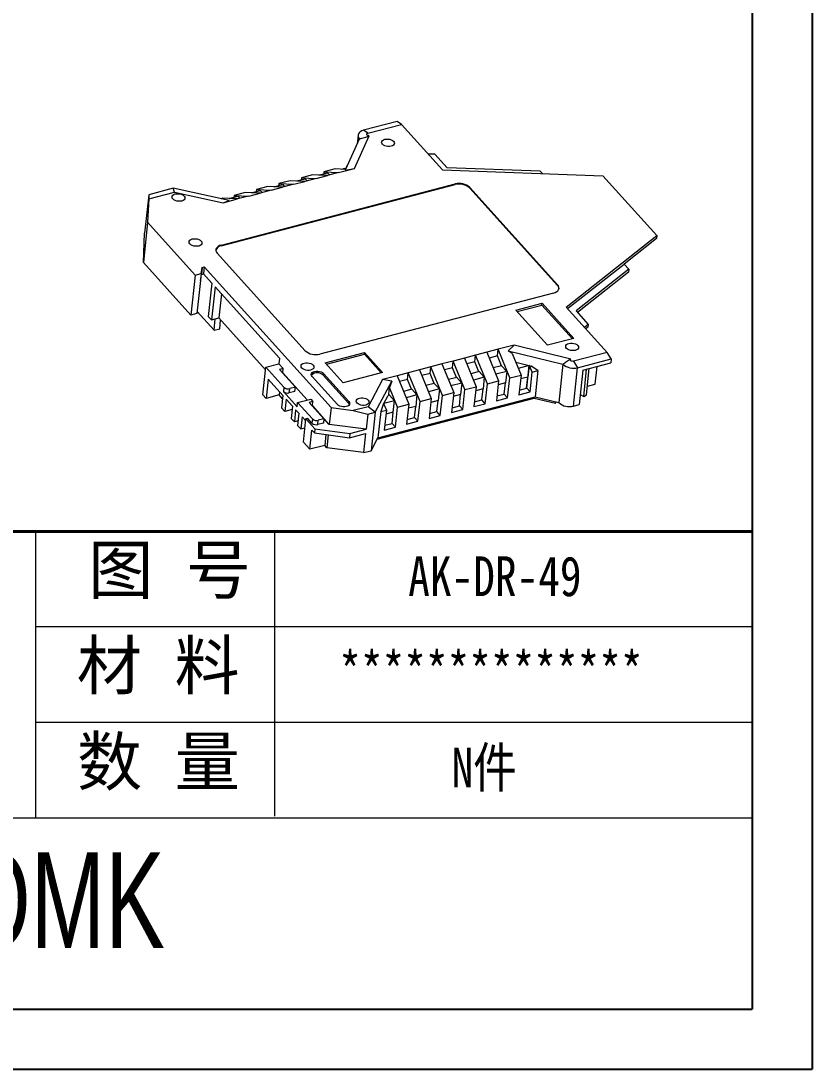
# Model space of a CAD drawing. Header units: inches. Extents: x 162 to 2102, y 1089 to 1379.
# Drawn here: x 1470.7 to 1562.4, y 1088.5 to 1209.9 of the extents above; entities that cross this region are included whole.
import ezdxf

# ---------------------------------------------------------------- set-up
doc = ezdxf.new("R2010")
doc.units = ezdxf.units.IN
doc.layers.add('文字', color=81, linetype='Continuous')
doc.layers.add('粗实线', color=7, linetype='Continuous', lineweight=30)
doc.layers.add('细实线', color=3, linetype='Continuous', lineweight=9)
doc.styles.get("Standard").update_dxf_attribs({"font": 'txt', "bigfont": 'gbcbig.shx'})
doc.styles.add('宋体', font='', dxfattribs={"width": 0.8, "height": 3.5})
doc.styles.add('长仿宋', font='', dxfattribs={"width": 0.7, "height": 4})
doc.styles.get('宋体').set_extended_font_data('SimSun')
doc.styles.get('长仿宋').set_extended_font_data('SimSun')

msp = doc.modelspace()

# ---------------------------------------------------------------- linework, layer by layer
for p, q in [((1562.41, 1379.219), (1562.41, 1088.511)), ((1555.489, 1372.298), (1555.489, 1095.433)), ((1161.905, 1095.433), (1555.489, 1095.433)), ((1151.266, 1088.511), (1562.41, 1088.511))]:
    msp.add_line(p, q)
at = {"color": 7, "linetype": 'Continuous', "lineweight": 15}
for p, q in [((1514.327, 1198.288), (1510.425, 1197.269)), ((1510.938, 1196.928), (1514.839, 1197.947)), ((1514.839, 1197.947), (1514.327, 1198.288)), ((1514.839, 1197.947), (1519.585, 1192.688)), ((1509.955, 1196.307), (1508.317, 1192.639)), ((1509.407, 1192.858), (1511.097, 1196.645)), ((1509.796, 1196.723), (1509.686, 1195.705)), ((1510.938, 1196.928), (1510.425, 1197.269)), ((1518.701, 1194.493), (1517.927, 1194.525)), ((1520.112, 1192.929), (1518.701, 1194.493)), ((1505.842, 1192.454), (1505.817, 1192.225)), ((1507.142, 1192.794), (1505.842, 1192.454)), ((1505.842, 1192.454), (1507.548, 1192.372)), ((1508.36, 1192.736), (1507.142, 1192.794)), ((1507.548, 1192.372), (1509.407, 1192.858)), ((1507.864, 1192.759), (1508.438, 1192.909)), ((1508.317, 1192.639), (1509.407, 1192.858)), ((1508.443, 1193.134), (1508.418, 1192.904)), ((1508.551, 1193.162), (1508.443, 1193.134)), ((1508.443, 1193.134), (1508.536, 1193.129)), ((1519.585, 1192.688), (1538.156, 1191.997)), ((1530.922, 1192.527), (1520.112, 1192.929)), ((1531.166, 1192.257), (1530.922, 1192.527)), ((1501.94, 1191.435), (1500.639, 1191.096)), ((1503.647, 1191.353), (1501.94, 1191.435)), ((1502.346, 1191.014), (1503.647, 1191.353)), ((1502.661, 1191.401), (1503.668, 1191.664)), ((1503.24, 1191.775), (1503.216, 1191.546)), ((1504.541, 1192.115), (1503.24, 1191.775)), ((1503.24, 1191.775), (1504.947, 1191.693)), ((1504.947, 1191.693), (1503.647, 1191.353)), ((1503.668, 1191.664), (1503.89, 1191.417)), ((1506.248, 1192.033), (1504.541, 1192.115)), ((1504.947, 1191.693), (1506.248, 1192.033)), ((1505.263, 1192.08), (1506.269, 1192.343)), ((1507.548, 1192.372), (1506.248, 1192.033)), ((1506.269, 1192.343), (1506.491, 1192.096)), ((1544.41, 1185.067), (1538.156, 1191.997)), ((1485.537, 1189.337), (1488.528, 1190.118)), ((1488.363, 1190.55), (1485.545, 1189.814)), ((1488.528, 1190.118), (1488.363, 1190.55)), ((1494.855, 1189.123), (1488.363, 1190.55)), ((1488.528, 1190.118), (1494.168, 1188.878)), ((1493.952, 1183.9), (1521.048, 1190.976)), ((1493.961, 1183.981), (1521.057, 1191.057)), ((1496.737, 1190.077), (1495.437, 1189.737)), ((1498.444, 1189.995), (1496.737, 1190.077)), ((1497.459, 1190.042), (1498.465, 1190.305)), ((1498.038, 1190.416), (1498.013, 1190.187)), ((1499.339, 1190.756), (1498.038, 1190.416)), ((1498.038, 1190.416), (1499.745, 1190.334)), ((1499.745, 1190.334), (1498.444, 1189.995)), ((1498.465, 1190.305), (1498.688, 1190.058)), ((1501.045, 1190.674), (1499.339, 1190.756)), ((1499.745, 1190.334), (1501.045, 1190.674)), ((1500.06, 1190.721), (1501.066, 1190.984)), ((1500.639, 1191.096), (1500.615, 1190.866)), ((1500.639, 1191.096), (1502.346, 1191.014)), ((1502.346, 1191.014), (1501.045, 1190.674)), ((1501.066, 1190.984), (1501.289, 1190.738)), ((1521.057, 1191.057), (1521.048, 1190.976)), ((1522.745, 1190.58), (1522.754, 1190.661)), ((1522.745, 1190.58), (1532.924, 1179.302)), ((1522.754, 1190.661), (1532.932, 1179.383)), ((1485.545, 1189.814), (1485.067, 1185.369)), ((1485.537, 1189.337), (1485.419, 1186.62)), ((1485.545, 1189.814), (1485.537, 1189.337)), ((1494.136, 1189.397), (1493.895, 1189.334)), ((1495.843, 1189.315), (1494.136, 1189.397)), ((1494.168, 1188.878), (1495.843, 1189.315)), ((1494.168, 1188.878), (1494.855, 1189.123)), ((1494.858, 1189.363), (1495.864, 1189.626)), ((1495.437, 1189.737), (1495.412, 1189.508)), ((1495.437, 1189.737), (1497.143, 1189.655)), ((1497.143, 1189.655), (1495.843, 1189.315)), ((1495.864, 1189.626), (1496.086, 1189.379)), ((1497.143, 1189.655), (1498.444, 1189.995)), ((1485.419, 1186.62), (1484.919, 1181.972)), ((1485.419, 1186.62), (1490.937, 1180.505)), ((1484.919, 1181.972), (1485.067, 1185.369)), ((1493.952, 1183.9), (1493.961, 1183.981)), ((1533.933, 1176.79), (1544.41, 1185.067)), ((1544.375, 1184.743), (1540.622, 1181.778)), ((1544.41, 1185.067), (1544.375, 1184.743)), ((1503.668, 1171.74), (1493.49, 1183.018)), ((1484.919, 1181.972), (1490.437, 1175.857)), ((1534.089, 1176.617), (1540.622, 1181.778)), ((1540.622, 1181.778), (1541.169, 1181.172)), ((1490.937, 1180.505), (1490.437, 1175.857)), ((1490.937, 1180.505), (1491.631, 1180.686)), ((1491.631, 1180.686), (1491.544, 1179.878)), ((1491.544, 1179.878), (1491.66, 1180.58)), ((1491.631, 1180.686), (1491.747, 1181.388)), ((1491.747, 1181.388), (1491.66, 1180.58)), ((1491.66, 1180.58), (1491.877, 1180.636)), ((1491.747, 1181.388), (1491.964, 1181.445)), ((1491.964, 1181.445), (1491.877, 1180.636)), ((1491.877, 1180.636), (1492.858, 1179.549)), ((1491.964, 1181.445), (1506.68, 1165.139)), ((1541.169, 1181.172), (1535.071, 1176.355)), ((1541.134, 1180.849), (1535.226, 1176.182)), ((1541.169, 1181.172), (1541.134, 1180.849)), ((1491.544, 1179.878), (1491.131, 1176.038)), ((1492.858, 1179.549), (1492.445, 1175.71)), ((1493.226, 1179.142), (1492.813, 1175.302)), ((1493.226, 1179.142), (1500.706, 1170.853)), ((1532.932, 1179.383), (1532.924, 1179.302)), ((1493.979, 1178.307), (1493.68, 1175.529)), ((1532.462, 1178.42), (1505.365, 1171.344)), ((1528.089, 1176.439), (1531.124, 1177.231)), ((1528.232, 1176.28), (1531.102, 1177.029)), ((1531.102, 1177.029), (1531.124, 1177.231)), ((1531.102, 1177.029), (1534.637, 1173.112)), ((1531.124, 1177.231), (1534.803, 1173.155)), ((1538.679, 1171.531), (1533.933, 1176.79)), ((1491.131, 1176.038), (1490.437, 1175.857)), ((1491.158, 1176.288), (1493.116, 1174.118)), ((1492.445, 1175.71), (1492.813, 1175.302)), ((1492.813, 1175.302), (1493.68, 1175.529)), ((1499.09, 1169.534), (1493.68, 1175.529)), ((1531.768, 1172.362), (1528.089, 1176.439)), ((1535.071, 1176.355), (1536.482, 1174.79)), ((1493.116, 1174.118), (1493.256, 1175.418)), ((1493.116, 1174.118), (1493.767, 1174.288)), ((1493.767, 1174.288), (1493.877, 1175.311)), ((1536.482, 1174.79), (1536.05, 1174.444)), ((1536.447, 1174.467), (1536.205, 1174.272)), ((1536.482, 1174.79), (1536.447, 1174.467)), ((1534.803, 1173.155), (1531.768, 1172.362)), ((1526.027, 1171.897), (1524.726, 1171.557)), ((1525.944, 1171.129), (1526.027, 1171.897)), ((1527.885, 1172.382), (1526.027, 1171.897)), ((1527.386, 1168.582), (1526.027, 1171.897)), ((1527.885, 1172.382), (1527.179, 1171.739)), ((1534.462, 1170.754), (1527.885, 1172.382)), ((1500.706, 1170.853), (1500.637, 1170.206)), ((1506.007, 1170.336), (1510.559, 1171.525)), ((1506.15, 1170.177), (1510.537, 1171.323)), ((1510.537, 1171.323), (1510.559, 1171.525)), ((1510.537, 1171.323), (1512.479, 1169.172)), ((1510.559, 1171.525), (1512.644, 1169.215)), ((1522.125, 1170.878), (1520.825, 1170.538)), ((1523.426, 1171.218), (1522.125, 1170.878)), ((1522.125, 1170.878), (1523.484, 1167.563)), ((1523.343, 1170.45), (1523.426, 1171.218)), ((1524.726, 1171.557), (1523.426, 1171.218)), ((1524.785, 1167.902), (1523.426, 1171.218)), ((1524.726, 1171.557), (1526.085, 1168.242)), ((1525.944, 1171.129), (1525.003, 1170.883)), ((1526.413, 1169.985), (1525.944, 1171.129)), ((1527.179, 1171.739), (1533.549, 1170.163)), ((1527.664, 1171.415), (1527.179, 1171.739)), ((1527.664, 1171.415), (1528.687, 1168.921)), ((1538.679, 1171.531), (1534.777, 1170.512)), ((1535.246, 1169.766), (1539.148, 1170.785)), ((1539.148, 1170.785), (1538.679, 1171.531)), ((1539.148, 1170.785), (1539.1, 1170.341)), ((1498.776, 1166.617), (1499.119, 1169.81)), ((1499.119, 1169.81), (1500.637, 1170.206)), ((1501.204, 1167.5), (1499.119, 1169.81)), ((1500.637, 1170.206), (1501.127, 1169.663)), ((1501.127, 1169.663), (1500.694, 1169.549)), ((1500.694, 1169.549), (1502.533, 1167.511)), ((1501.075, 1169.178), (1501.127, 1169.663)), ((1508.092, 1168.026), (1506.007, 1170.336)), ((1516.923, 1169.519), (1515.622, 1169.18)), ((1518.223, 1169.859), (1516.923, 1169.519)), ((1516.923, 1169.519), (1518.282, 1166.204)), ((1518.141, 1169.091), (1518.223, 1169.859)), ((1519.524, 1170.199), (1518.223, 1169.859)), ((1519.582, 1166.544), (1518.223, 1169.859)), ((1520.825, 1170.538), (1519.524, 1170.199)), ((1519.524, 1170.199), (1520.883, 1166.883)), ((1520.742, 1169.771), (1519.8, 1169.525)), ((1520.742, 1169.771), (1520.825, 1170.538)), ((1521.211, 1168.627), (1520.742, 1169.771)), ((1522.184, 1167.223), (1520.825, 1170.538)), ((1523.343, 1170.45), (1522.401, 1170.204)), ((1523.812, 1169.306), (1523.343, 1170.45)), ((1526.44, 1169.992), (1525.472, 1169.739)), ((1527.028, 1169.34), (1526.44, 1169.992)), ((1528.083, 1170.395), (1529.616, 1170.016)), ((1529.616, 1170.016), (1528.371, 1169.691)), ((1529.355, 1167.383), (1529.638, 1170.01)), ((1529.616, 1170.016), (1529.473, 1168.682)), ((1529.638, 1170.01), (1529.847, 1169.959)), ((1529.715, 1169.924), (1529.638, 1170.01)), ((1529.847, 1169.959), (1529.715, 1169.924)), ((1529.987, 1169.261), (1529.715, 1169.924)), ((1530.638, 1169.431), (1529.847, 1169.959)), ((1529.987, 1169.261), (1530.638, 1169.431)), ((1530.638, 1169.431), (1530.312, 1166.4)), ((1533.549, 1170.163), (1533.071, 1165.717)), ((1534.768, 1165.321), (1535.246, 1169.766)), ((1534.777, 1170.512), (1535.246, 1169.766)), ((1535.848, 1169.492), (1535.418, 1165.491)), ((1535.848, 1169.492), (1539.1, 1170.341)), ((1535.946, 1166.426), (1536.288, 1169.606)), ((1536.269, 1166.625), (1536.599, 1169.688)), ((1537.284, 1167.875), (1537.504, 1169.924)), ((1499.383, 1168.432), (1499.144, 1166.21)), ((1499.383, 1168.432), (1501.1, 1166.53)), ((1501.075, 1169.178), (1501.038, 1169.168)), ((1503.919, 1166.026), (1501.075, 1169.178)), ((1507.424, 1165.501), (1504.481, 1168.762)), ((1505.76, 1168.9), (1505.781, 1169.102)), ((1505.76, 1168.9), (1508.703, 1165.639)), ((1505.781, 1169.102), (1508.725, 1165.841)), ((1512.644, 1169.215), (1508.092, 1168.026)), ((1512.647, 1168.403), (1510.969, 1165.251)), ((1511.786, 1164.597), (1513.717, 1168.223)), ((1514.321, 1168.84), (1512.647, 1168.403)), ((1513.717, 1168.223), (1512.647, 1168.403)), ((1513.717, 1168.223), (1513.443, 1167.47)), ((1515.622, 1169.18), (1514.321, 1168.84)), ((1514.321, 1168.84), (1515.68, 1165.525)), ((1515.54, 1168.412), (1514.598, 1168.166)), ((1515.54, 1168.412), (1515.622, 1169.18)), ((1516.008, 1167.268), (1515.54, 1168.412)), ((1516.981, 1165.865), (1515.622, 1169.18)), ((1518.141, 1169.091), (1517.199, 1168.845)), ((1518.61, 1167.947), (1518.141, 1169.091)), ((1521.237, 1168.634), (1520.269, 1168.381)), ((1521.826, 1167.981), (1521.237, 1168.634)), ((1523.839, 1169.313), (1522.87, 1169.06)), ((1524.427, 1168.661), (1523.169, 1168.332)), ((1524.427, 1168.661), (1523.839, 1169.313)), ((1524.427, 1168.661), (1524.284, 1167.327)), ((1524.785, 1167.902), (1526.085, 1168.242)), ((1527.028, 1169.34), (1525.77, 1169.011)), ((1526.085, 1168.242), (1525.838, 1165.939)), ((1527.028, 1169.34), (1526.885, 1168.006)), ((1527.138, 1166.278), (1527.386, 1168.582)), ((1527.386, 1168.582), (1528.687, 1168.921)), ((1528.687, 1168.921), (1528.439, 1166.618)), ((1529.473, 1168.682), (1528.637, 1168.464)), ((1529.333, 1167.389), (1529.473, 1168.682)), ((1529.74, 1166.958), (1529.987, 1169.261)), ((1500.701, 1166.972), (1500.661, 1166.606)), ((1501.204, 1167.5), (1501.152, 1167.015)), ((1501.152, 1167.015), (1502.746, 1165.248)), ((1501.831, 1166.856), (1501.883, 1167.341)), ((1502.481, 1167.026), (1501.831, 1166.856)), ((1502.533, 1167.511), (1501.883, 1167.341)), ((1502.481, 1167.026), (1502.533, 1167.511)), ((1513.361, 1166.702), (1513.443, 1167.47)), ((1514.38, 1165.185), (1513.443, 1167.47)), ((1516.035, 1167.275), (1515.067, 1167.022)), ((1516.623, 1166.623), (1516.035, 1167.275)), ((1518.636, 1167.954), (1517.668, 1167.701)), ((1519.225, 1167.302), (1517.966, 1166.973)), ((1519.225, 1167.302), (1518.636, 1167.954)), ((1519.225, 1167.302), (1519.081, 1165.968)), ((1521.826, 1167.981), (1520.568, 1167.653)), ((1521.826, 1167.981), (1521.682, 1166.648)), ((1521.936, 1164.92), (1522.184, 1167.223)), ((1522.184, 1167.223), (1523.484, 1167.563)), ((1523.484, 1167.563), (1523.236, 1165.259)), ((1524.284, 1167.327), (1523.435, 1167.105)), ((1524.145, 1166.034), (1524.284, 1167.327)), ((1524.537, 1165.599), (1524.785, 1167.902)), ((1526.885, 1168.006), (1526.036, 1167.785)), ((1526.746, 1166.713), (1526.885, 1168.006)), ((1528.439, 1166.618), (1529.74, 1166.958)), ((1528.498, 1167.171), (1529.333, 1167.389)), ((1529.355, 1167.383), (1529.333, 1167.389)), ((1529.74, 1166.958), (1529.355, 1167.383)), ((1536.378, 1167.639), (1537.284, 1167.875)), ((1499.144, 1166.21), (1498.776, 1166.617)), ((1500.661, 1166.606), (1499.144, 1166.21)), ((1501.06, 1166.164), (1500.661, 1166.606)), ((1501.1, 1166.53), (1500.948, 1165.115)), ((1501.468, 1166.122), (1501.316, 1164.708)), ((1501.468, 1166.122), (1502.203, 1165.307)), ((1502.746, 1165.248), (1502.798, 1165.733)), ((1502.798, 1165.733), (1504.316, 1166.13)), ((1504.515, 1163.831), (1502.798, 1165.733)), ((1504.561, 1165.858), (1504.127, 1165.745)), ((1504.127, 1165.745), (1505.844, 1163.842)), ((1504.316, 1166.13), (1504.561, 1165.858)), ((1504.509, 1165.373), (1504.561, 1165.858)), ((1508.703, 1165.639), (1508.725, 1165.841)), ((1512.026, 1161.501), (1530.22, 1166.252)), ((1512.103, 1161.645), (1530.312, 1166.4)), ((1512.796, 1165.623), (1513.294, 1166.559)), ((1514.022, 1165.943), (1512.796, 1165.623)), ((1513.434, 1166.596), (1513.294, 1166.559)), ((1513.361, 1166.702), (1513.31, 1166.563)), ((1513.407, 1166.589), (1513.361, 1166.702)), ((1513.434, 1166.596), (1514.022, 1165.943)), ((1513.879, 1164.61), (1514.022, 1165.943)), ((1516.623, 1166.623), (1515.365, 1166.294)), ((1516.623, 1166.623), (1516.48, 1165.289)), ((1516.733, 1163.561), (1516.981, 1165.865)), ((1516.981, 1165.865), (1518.282, 1166.204)), ((1518.282, 1166.204), (1518.034, 1163.901)), ((1519.081, 1165.968), (1518.233, 1165.747)), ((1518.942, 1164.675), (1519.081, 1165.968)), ((1519.335, 1164.24), (1519.582, 1166.544)), ((1519.582, 1166.544), (1520.883, 1166.883)), ((1520.883, 1166.883), (1520.635, 1164.58)), ((1521.682, 1166.648), (1520.834, 1166.426)), ((1521.543, 1165.354), (1521.682, 1166.648)), ((1523.296, 1165.812), (1524.145, 1166.034)), ((1524.537, 1165.599), (1524.145, 1166.034)), ((1525.838, 1165.939), (1527.138, 1166.278)), ((1525.897, 1166.491), (1526.746, 1166.713)), ((1527.138, 1166.278), (1526.746, 1166.713)), ((1530.22, 1166.252), (1530.234, 1166.38)), ((1530.22, 1166.252), (1532.663, 1165.647)), ((1530.312, 1166.4), (1533.071, 1165.717)), ((1532.663, 1165.647), (1532.681, 1165.814)), ((1532.663, 1165.647), (1532.743, 1165.798)), ((1535.543, 1166.656), (1535.946, 1166.426)), ((1535.946, 1166.426), (1536.269, 1166.625)), ((1500.948, 1165.115), (1501.316, 1164.708)), ((1502.163, 1164.929), (1501.316, 1164.708)), ((1502.203, 1165.307), (1502.051, 1163.893)), ((1502.571, 1164.899), (1502.419, 1163.485)), ((1502.571, 1164.899), (1502.939, 1164.492)), ((1504.509, 1165.373), (1504.472, 1165.363)), ((1506.471, 1163.199), (1504.509, 1165.373)), ((1506.68, 1165.139), (1506.471, 1163.199)), ((1506.68, 1165.139), (1509.236, 1164.799)), ((1510.969, 1165.251), (1509.236, 1164.799)), ((1509.236, 1164.799), (1510.919, 1164.37)), ((1510.919, 1164.37), (1511.786, 1164.597)), ((1511.786, 1164.597), (1510.969, 1165.251)), ((1511.786, 1164.597), (1511.308, 1160.151)), ((1512.429, 1164.676), (1512.103, 1161.645)), ((1512.767, 1165.607), (1512.429, 1164.676)), ((1512.429, 1164.676), (1513.079, 1164.846)), ((1512.767, 1165.607), (1513.079, 1164.846)), ((1512.796, 1165.623), (1512.789, 1165.555)), ((1513.079, 1164.846), (1512.831, 1162.542)), ((1513.879, 1164.61), (1513.03, 1164.388)), ((1513.74, 1163.316), (1513.879, 1164.61)), ((1514.132, 1162.882), (1514.38, 1165.185)), ((1514.38, 1165.185), (1515.68, 1165.525)), ((1515.68, 1165.525), (1515.433, 1163.221)), ((1516.48, 1165.289), (1515.631, 1165.067)), ((1516.341, 1163.996), (1516.48, 1165.289)), ((1518.093, 1164.453), (1518.942, 1164.675)), ((1519.335, 1164.24), (1518.942, 1164.675)), ((1520.635, 1164.58), (1521.936, 1164.92)), ((1520.695, 1165.133), (1521.543, 1165.354)), ((1521.936, 1164.92), (1521.543, 1165.354)), ((1523.236, 1165.259), (1524.537, 1165.599)), ((1534.768, 1165.321), (1535.418, 1165.491)), ((1502.051, 1163.893), (1502.419, 1163.485)), ((1502.843, 1163.595), (1502.419, 1163.485)), ((1502.939, 1164.492), (1502.787, 1163.077)), ((1503.307, 1164.084), (1503.155, 1162.67)), ((1503.307, 1164.084), (1503.732, 1163.613)), ((1503.464, 1161.125), (1503.756, 1163.833)), ((1503.972, 1163.89), (1503.756, 1163.833)), ((1503.756, 1163.833), (1504.789, 1162.687)), ((1504.463, 1163.346), (1503.972, 1163.89)), ((1504.515, 1163.831), (1504.463, 1163.346)), ((1505.142, 1163.188), (1505.194, 1163.672)), ((1505.792, 1163.357), (1505.142, 1163.188)), ((1505.844, 1163.842), (1505.194, 1163.672)), ((1505.844, 1163.842), (1505.792, 1163.357)), ((1510.919, 1164.37), (1510.732, 1162.633)), ((1512.891, 1163.095), (1513.74, 1163.316)), ((1514.132, 1162.882), (1513.74, 1163.316)), ((1515.433, 1163.221), (1516.733, 1163.561)), ((1515.492, 1163.774), (1516.341, 1163.996)), ((1516.733, 1163.561), (1516.341, 1163.996)), ((1518.034, 1163.901), (1519.335, 1164.24)), ((1502.787, 1163.077), (1503.155, 1162.67)), ((1503.155, 1162.67), (1503.644, 1162.797)), ((1504.2, 1160.31), (1504.439, 1162.533)), ((1504.439, 1162.533), (1504.737, 1162.202)), ((1504.789, 1162.687), (1504.737, 1162.202)), ((1504.737, 1162.202), (1508.815, 1161.661)), ((1504.789, 1162.687), (1508.867, 1162.146)), ((1510.732, 1162.633), (1506.471, 1163.199)), ((1508.815, 1161.661), (1510.68, 1162.148)), ((1508.867, 1162.146), (1508.815, 1161.661)), ((1508.867, 1162.146), (1510.732, 1162.633)), ((1510.68, 1162.148), (1510.441, 1159.925)), ((1512.831, 1162.542), (1514.132, 1162.882)), ((1504.2, 1160.31), (1503.464, 1161.125)), ((1506.07, 1162.025), (1505.934, 1160.763)), ((1506.341, 1161.989), (1506.18, 1160.491)), ((1511.308, 1160.151), (1512.103, 1161.645)), ((1505.934, 1160.763), (1504.2, 1160.31)), ((1506.18, 1160.491), (1505.934, 1160.763)), ((1510.441, 1159.925), (1506.18, 1160.491)), ((1510.441, 1159.925), (1511.308, 1160.151))]:
    msp.add_line(p, q, dxfattribs=at)
at = {"color": 7, "linetype": 'Continuous', "lineweight": 15, "flags": 128}
for points in [[(1510.425, 1197.269), (1510.226, 1197.201), (1510.057, 1197.109), (1509.927, 1196.997), (1509.839, 1196.87), (1509.797, 1196.732), (1509.803, 1196.588), (1509.856, 1196.445), (1509.955, 1196.307)], [(1511.097, 1196.645), (1511.011, 1196.652), (1510.931, 1196.676), (1510.866, 1196.714), (1510.825, 1196.761), (1510.811, 1196.811), (1510.827, 1196.86), (1510.871, 1196.9), (1510.938, 1196.928)], [(1512.904, 1196.232), (1513.085, 1196.262), (1513.279, 1196.263), (1513.472, 1196.233), (1513.652, 1196.176), (1513.805, 1196.094), (1513.923, 1195.994), (1513.996, 1195.883), (1514.019, 1195.768), (1513.992, 1195.656), (1513.916, 1195.556), (1513.796, 1195.475), (1513.64, 1195.417), (1513.459, 1195.387), (1513.266, 1195.387), (1513.073, 1195.416), (1512.893, 1195.474), (1512.739, 1195.555), (1512.622, 1195.655), (1512.549, 1195.766), (1512.525, 1195.881), (1512.552, 1195.993), (1512.629, 1196.093), (1512.749, 1196.174), (1512.904, 1196.232)], [(1488.626, 1189.892), (1488.807, 1189.922), (1489.001, 1189.922), (1489.194, 1189.893), (1489.373, 1189.835), (1489.527, 1189.754), (1489.644, 1189.654), (1489.717, 1189.543), (1489.741, 1189.427), (1489.714, 1189.316), (1489.638, 1189.216), (1489.518, 1189.134), (1489.362, 1189.077), (1489.181, 1189.047), (1488.987, 1189.046), (1488.794, 1189.076), (1488.615, 1189.133), (1488.461, 1189.215), (1488.344, 1189.314), (1488.271, 1189.426), (1488.247, 1189.541), (1488.274, 1189.652), (1488.35, 1189.752), (1488.47, 1189.834), (1488.626, 1189.892)], [(1490.597, 1184.681), (1490.778, 1184.711), (1490.971, 1184.711), (1491.164, 1184.682), (1491.344, 1184.624), (1491.498, 1184.543), (1491.615, 1184.443), (1491.688, 1184.332), (1491.712, 1184.216), (1491.685, 1184.105), (1491.608, 1184.005), (1491.488, 1183.923), (1491.333, 1183.866), (1491.152, 1183.835), (1490.958, 1183.835), (1490.765, 1183.865), (1490.585, 1183.922), (1490.432, 1184.004), (1490.314, 1184.103), (1490.241, 1184.215), (1490.218, 1184.33), (1490.245, 1184.441), (1490.321, 1184.541), (1490.441, 1184.623), (1490.597, 1184.681)], [(1493.961, 1183.981), (1493.761, 1183.913), (1493.592, 1183.821), (1493.462, 1183.709), (1493.374, 1183.582), (1493.332, 1183.444), (1493.338, 1183.3), (1493.391, 1183.156), (1493.49, 1183.018)], [(1532.462, 1178.42), (1532.661, 1178.488), (1532.83, 1178.58), (1532.96, 1178.692), (1533.048, 1178.819), (1533.09, 1178.957), (1533.084, 1179.101), (1533.031, 1179.245), (1532.932, 1179.383)], [(1534.242, 1172.589), (1534.423, 1172.619), (1534.617, 1172.619), (1534.81, 1172.589), (1534.989, 1172.532), (1535.143, 1172.451), (1535.26, 1172.351), (1535.333, 1172.239), (1535.357, 1172.124), (1535.33, 1172.013), (1535.254, 1171.913), (1535.134, 1171.831), (1534.978, 1171.773), (1534.797, 1171.743), (1534.603, 1171.743), (1534.41, 1171.773), (1534.231, 1171.83), (1534.077, 1171.911), (1533.96, 1172.011), (1533.887, 1172.122), (1533.863, 1172.238), (1533.89, 1172.349), (1533.966, 1172.449), (1534.086, 1172.531), (1534.242, 1172.589)], [(1534.777, 1170.512), (1534.696, 1170.501), (1534.61, 1170.507), (1534.529, 1170.53), (1534.463, 1170.567), (1534.42, 1170.614), (1534.405, 1170.665), (1534.42, 1170.714), (1534.462, 1170.754)], [(1503.572, 1170.304), (1503.753, 1170.334), (1503.946, 1170.334), (1504.139, 1170.305), (1504.319, 1170.247), (1504.473, 1170.166), (1504.59, 1170.066), (1504.663, 1169.955), (1504.687, 1169.839), (1504.66, 1169.728), (1504.583, 1169.628), (1504.463, 1169.546), (1504.307, 1169.489), (1504.127, 1169.458), (1503.933, 1169.458), (1503.74, 1169.488), (1503.56, 1169.545), (1503.407, 1169.627), (1503.289, 1169.726), (1503.216, 1169.838), (1503.192, 1169.953), (1503.22, 1170.064), (1503.296, 1170.164), (1503.416, 1170.246), (1503.572, 1170.304)], [(1504.481, 1168.762), (1504.408, 1168.873), (1504.384, 1168.989), (1504.411, 1169.1), (1504.487, 1169.2), (1504.607, 1169.282), (1504.763, 1169.34), (1504.944, 1169.37), (1505.138, 1169.37), (1505.331, 1169.34), (1505.51, 1169.283), (1505.664, 1169.202), (1505.781, 1169.102)], [(1508.725, 1165.841), (1508.798, 1165.729), (1508.821, 1165.614), (1508.794, 1165.503), (1508.718, 1165.403), (1508.598, 1165.321), (1508.442, 1165.263), (1508.261, 1165.233), (1508.068, 1165.233), (1507.875, 1165.262), (1507.695, 1165.32), (1507.541, 1165.401), (1507.424, 1165.501)], [(1509.964, 1166.248), (1510.145, 1166.278), (1510.338, 1166.279), (1510.532, 1166.249), (1510.711, 1166.191), (1510.865, 1166.11), (1510.982, 1166.01), (1511.055, 1165.899), (1511.079, 1165.784), (1511.052, 1165.672), (1510.976, 1165.572), (1510.855, 1165.491), (1510.7, 1165.433), (1510.519, 1165.403), (1510.325, 1165.403), (1510.132, 1165.432), (1509.953, 1165.49), (1509.799, 1165.571), (1509.681, 1165.671), (1509.608, 1165.782), (1509.585, 1165.897), (1509.612, 1166.009), (1509.688, 1166.109), (1509.808, 1166.19), (1509.964, 1166.248)], [(1508.703, 1165.639), (1508.776, 1165.527), (1508.789, 1165.492)]]:
    msp.add_lwpolyline(points, dxfattribs=at)
at = {"color": 7, "linetype": 'Continuous', "lineweight": 15}
for centre, radius, start, end in [((1521.531, 1189.212), 1.83, 48.41467, 105.29199), ((1521.539, 1189.292), 1.83, 48.41467, 105.29199), ((1494.064, 1183.125), 0.783, 98.21034, 159.86884), ((1532.534, 1178.912), 0.551, 1.42691, 45.02077), ((1504.883, 1173.109), 1.83, 228.41467, 285.29199), ((1534.763, 1171.531), 1.83, 228.41467, 285.29199), ((1505.073, 1168.221), 0.966, 44.64929, 134.57719), ((1501.638, 1167.562), 0.732, 228.41467, 285.29199), ((1501.69, 1168.047), 0.732, 228.41467, 285.29199), ((1534.285, 1167.086), 1.83, 228.41467, 285.29199), ((1504.949, 1163.893), 0.732, 228.41467, 285.29199), ((1505.001, 1164.378), 0.732, 228.41467, 285.29199)]:
    msp.add_arc(centre, radius, start, end, dxfattribs=at)
for points in [[(1509.955, 1196.307), (1510.155, 1196.345), (1510.354, 1196.388), (1510.647, 1196.467), (1510.744, 1196.495), (1510.93, 1196.561), (1511.021, 1196.598), (1511.097, 1196.645)], [(1533.549, 1170.163), (1533.677, 1170.282), (1533.81, 1170.397), (1534.031, 1170.555), (1534.109, 1170.606), (1534.275, 1170.693), (1534.364, 1170.733), (1534.462, 1170.754)]]:
    msp.add_open_spline(points, degree=3, knots=[0, 0, 0, 0, 0.5, 0.5, 0.75, 0.75, 1, 1, 1, 1], dxfattribs=at)
at = {"layer": '粗实线', "color": 7, "lineweight": 40}
msp.add_line((1555.489, 1150.806), (1389.37, 1150.806), dxfattribs=at)
at = {"layer": '细实线', "color": 7}
for p, q in [((1472.429, 1150.806), (1472.429, 1117.582)), ((1500.116, 1150.806), (1500.116, 1117.815)), ((1555.489, 1139.731), (1472.429, 1139.731)), ((1555.489, 1128.657), (1472.429, 1128.657)), ((1555.489, 1117.582), (1306.31, 1117.582))]:
    msp.add_line(p, q, dxfattribs=at)

# ---------------------------------------------------------------- texts
at = {"layer": '文字', "color": 0, "char_height": 4.15297, "width": 48.01303, "attachment_point": 1, "style": '宋体'}
for s, insert in [('{\\H1.111x;AK-DR-49}', (1515.611, 1147.913)), ('{\\H1.111x;**************}', (1507.623, 1136.838)), ('{\\H1.111x;N件}', (1520.634, 1125.764))]:
    msp.add_mtext(s, dxfattribs=dict(at, insert=insert))
at = {"layer": '粗实线', "insert": (1450.55, 1113.617), "char_height": 11.07459, "width": 124.19062, "attachment_point": 1, "style": '长仿宋'}
msp.add_mtext('{\\fSTXinwei|b0|i0|c134|p2;SZOMK}', dxfattribs=at)
at = {"layer": '细实线', "color": 7, "char_height": 5.5373, "attachment_point": 1}
for s, insert, width in [('{\\fSimSun|b0|i0|c134|p54;图 号}', (1478.518, 1149.125), 27.68649), ('{\\fSimSun|b0|i0|c134|p54;材 料   }', (1477.206, 1138.05), 27.68649), ('{\\fSimSun|b0|i0|c134|p54;数 量}', (1477.232, 1126.921), 25.01821)]:
    msp.add_mtext(s, dxfattribs=dict(at, insert=insert, width=width))

doc.saveas('drawing.dxf')
